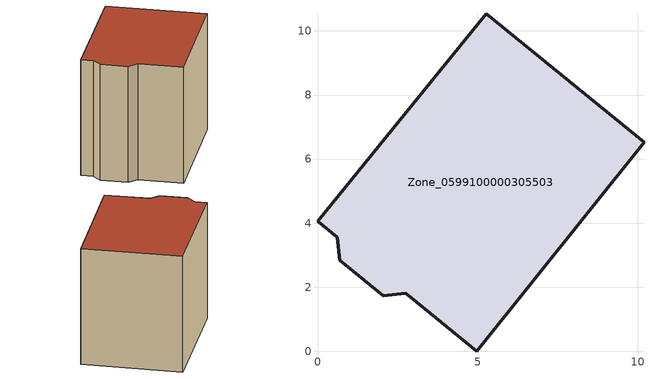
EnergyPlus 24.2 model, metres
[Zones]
Zone_0599100000305503
 floor ground (C_G): 2.05,1.74 0.69,2.85 0.61,3.56 0,4.06 5.27,10.54 10.19,6.52 4.97,0 2.75,1.81 z0
 wall outside (C_F): 0.69,2.85 2.05,1.74 2.75,1.81 4.97,0 10.19,6.52 5.27,10.54 0,4.06 0.61,3.56 0.69,2.85 z0:7.72
 roof outside (C_R): 5.27,10.54 0,4.06 0.61,3.56 0.69,2.85 2.05,1.74 2.75,1.81 4.97,0 10.19,6.52 z7.72
[BUILDING]
Pand.0599100000305503: North Axis=0; Terrain=City; Loads Convergence Tolerance Value=0.04; Temperature Convergence Tolerance Value=0.4; Solar Distribution=FullExterior; Maximum Number of Warmup Days=25; Minimum Number of Warmup Days=1
[Site:Location]
Rotterdam.The.Hague.AP_ZH_NLD Design_Conditions: Latitude=51.96; Longitude=4.45; Time Zone=1; Elevation=-4.5
[SITE:GROUNDTEMPERATURE:BUILDINGSURFACE]
18, 18, 18, 18, 18, 18, 18, 18, 18, 18, 18, 18
[MATERIAL] Thermal Absorptance=0.9; Solar Absorptance=0.7; Visible Absorptance=0.7
Name | Roughness | Thickness | Conductivity | Density | Specific Heat
G.TI.1946 | MediumSmooth | 0.15 | 1 | 540 | 1210
F.TI.1946 | Rough | 0.3 | 0.857143 | 1920 | 840
R.TI.1946 | MediumRough | 0.2 | 0.1 | 1500 | 1000
[CONSTRUCTION]
C_G: G.TI.1946
C_F: F.TI.1946
C_R: R.TI.1946
[ZONE]
Zone_0599100000305503: Type=1; Multiplier=1; Ceiling Height=Autocalculate; Volume=Autocalculate; Floor Area=autocalculate; Part of Total Floor Area=Yes
[ZONEINFILTRATION:DESIGNFLOWRATE]
Infil_Zone_0599100000305503: Zone or ZoneList or Space or SpaceList=Zone_0599100000305503; Schedule=AlwaysOn; Design Flow Rate Calculation Method=Flow/Area; Flow Rate per Floor Area=0.003; Constant Term Coefficient=1; Temperature Term Coefficient=0; Velocity Term Coefficient=0; Velocity Squared Term Coefficient=0
[HVACTEMPLATE:ZONE:IDEALLOADSAIRSYSTEM]
Zone_0599100000305503: Maximum Heating Supply Air Temperature=50; Minimum Cooling Supply Air Temperature=13; Maximum Heating Supply Air Humidity Ratio=0.0156; Minimum Cooling Supply Air Humidity Ratio=0.0077; Heating Limit=NoLimit; Cooling Limit=NoLimit; Dehumidification Control Type=ConstantSensibleHeatRatio; Cooling Sensible Heat Ratio=0.7; Dehumidification Setpoint=60; Humidification Control Type=None; Humidification Setpoint=30; Outdoor Air Method=None; Outdoor Air Flow Rate per Person=0.00944; Outdoor Air Flow Rate per Zone Floor Area=0; Outdoor Air Flow Rate per Zone=0; Demand Controlled Ventilation Type=None; Outdoor Air Economizer Type=NoEconomizer; Heat Recovery Type=None; Sensible Heat Recovery Effectiveness=0.7; Latent Heat Recovery Effectiveness=0.65
[ZONECONTROL:THERMOSTAT]
ThermostatControl_Zone_0599100000305503: Zone or ZoneList=Zone_0599100000305503; Control Type Schedule=DualSetpointControlType; Control 1=Thermostat_Zone_0599100000305503; Temperature Difference Between Cutout And Setpoint=0
[THERMOSTATSETPOINT:DUALSETPOINT]
Thermostat_Zone_0599100000305503: Heating Setpoint Temperature Schedule=HeatingSetpoint_Zone_0599100000305503; Cooling Setpoint Temperature Schedule=CoolingSetpoint_Zone_0599100000305503
[SCHEDULE:COMPACT]
HeatingSetpoint_Zone_0599100000305503: Through: 12/31, For: AllDays, Until: 24:00, 21
CoolingSetpoint_Zone_0599100000305503: Through: 12/31, For: AllDays, Until: 24:00, 24
DualSetpointControlType: Through: 12/31, For: AllDays, Until: 24:00, 4
AlwaysOn: Through: 12/31, For: AllDays, Until: 24:00, 1
